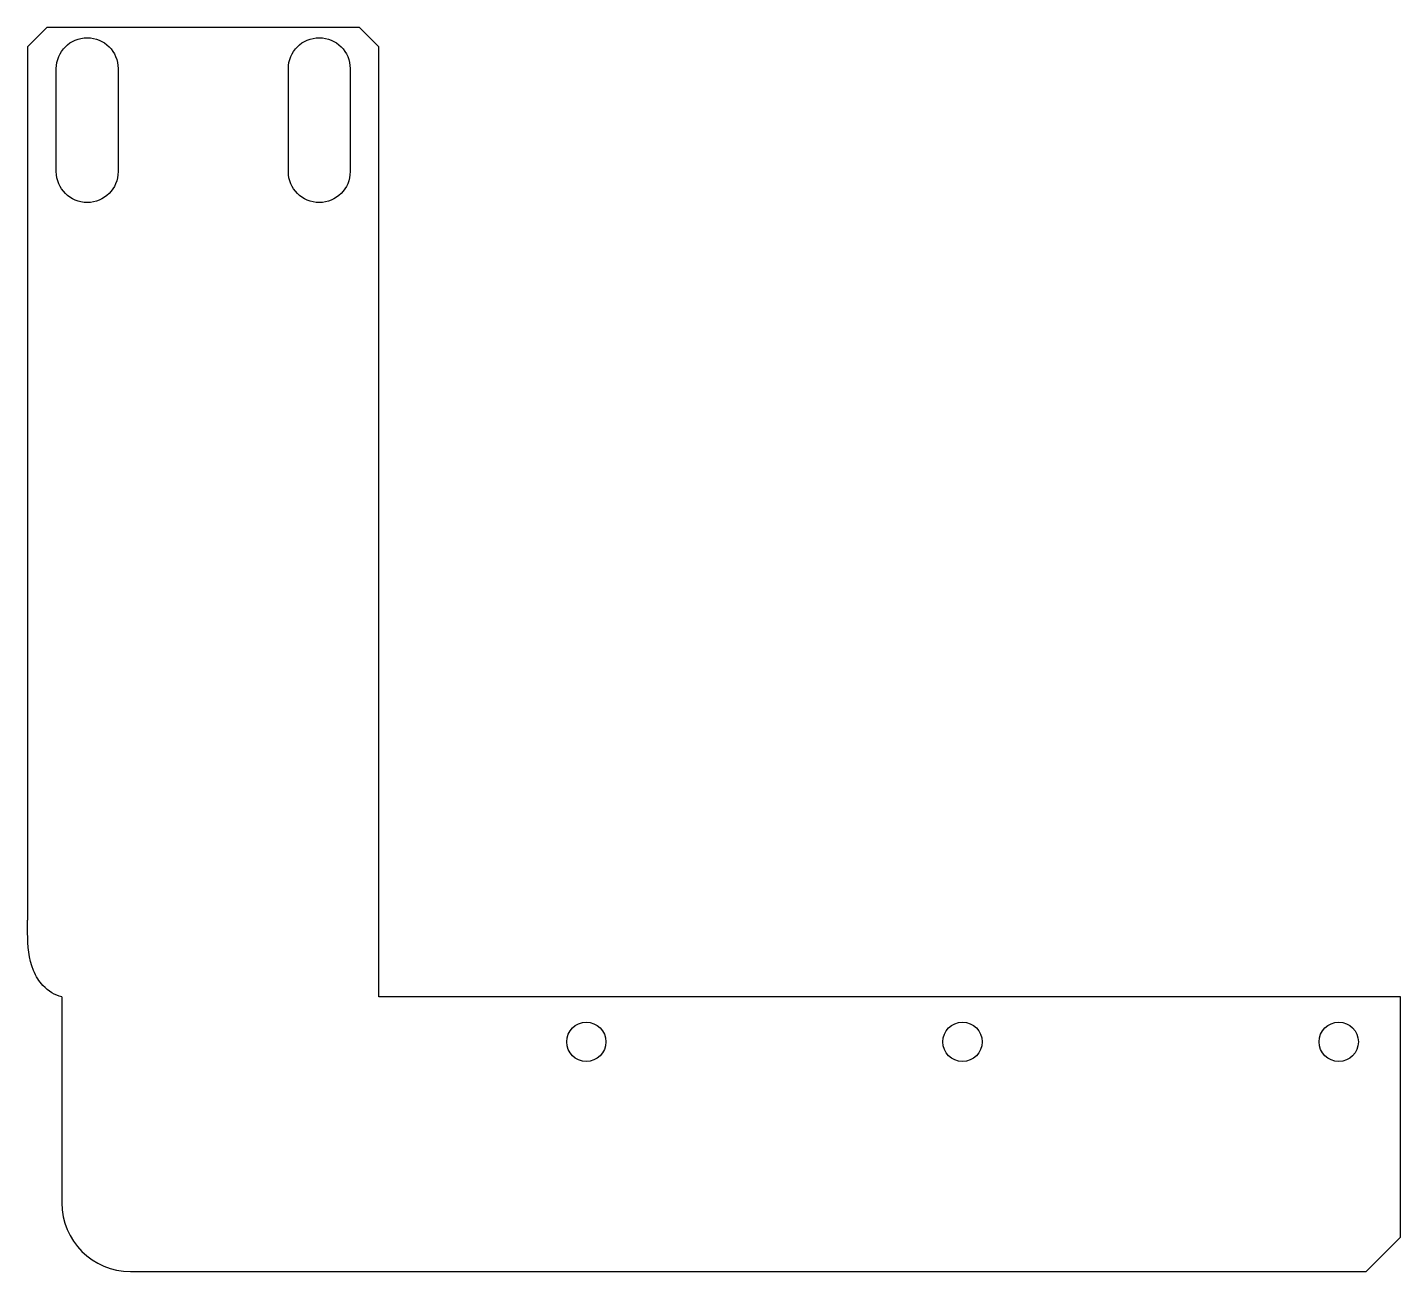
# Model space of a CAD drawing. Header units: millimetres. Extents: x -8 to 92, y 0 to 91.
import ezdxf

# ---------------------------------------------------------------- set-up
doc = ezdxf.new("R2010")
doc.units = ezdxf.units.MM

msp = doc.modelspace()

# ---------------------------------------------------------------- linework, layer by layer
msp.add_lwpolyline([(-5, 20, 0.00008), (-5, 20), (-5, 5, 0.41421), (0, 0), (90, 0), (92.5, 2.5), (92.5, 20), (18.1, 20), (18.1, 89.15), (16.69, 90.57), (-6.09, 90.57), (-7.5, 89.15), (-7.5, 25.57)], format="xyb")
for points in [[(-5.4, 80.07), (-5.4, 87.57, -1), (-0.9, 87.57), (-0.9, 80.07, -1)], [(11.5, 80.07), (11.5, 87.57, -1), (16, 87.57), (16, 80.07, -1)]]:
    msp.add_lwpolyline(points, format="xyb", close=True)
for centre in [(33.2, 16.72), (60.6, 16.72), (88, 16.72)]:
    msp.add_circle(centre, 1.43)
msp.add_open_spline([(-5, 20), (-5.5, 20.11), (-5.99, 20.4), (-6.37, 20.82), (-6.65, 21.12), (-6.88, 21.48), (-7.06, 21.92), (-7.41, 22.79), (-7.48, 23.7), (-7.49, 24.65), (-7.5, 24.96), (-7.5, 25.26), (-7.5, 25.57)], degree=3, knots=[-0.572479, -0.572479, -0.572479, -0.572479, -0.427777, -0.427777, -0.427777, -0.323148, -0.323148, -0.323148, -0.116701, -0.116701, -0.116701, -0.049574, -0.049574, -0.049574, -0.049574])

doc.saveas('drawing.dxf')
